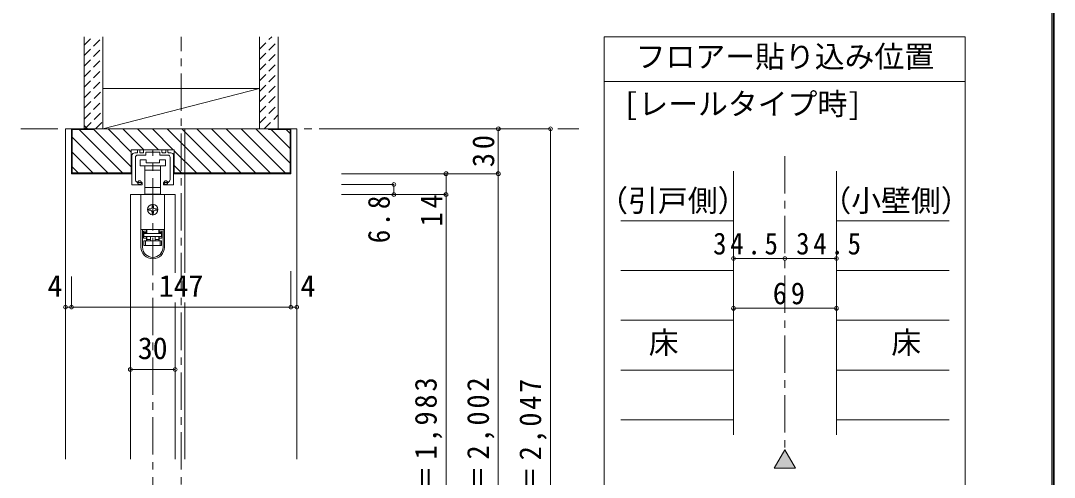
# Model space of a CAD drawing. Units: millimetres, scale not verified. Extents: x -957 to 993, y -705 to 708.
# Drawn here: x 300 to 993, y -219 to 87 of the extents above; entities that cross this region are included whole.
import ezdxf
from ezdxf.enums import TextEntityAlignment as Align

# ---------------------------------------------------------------- set-up
doc = ezdxf.new("R2010")
doc.units = ezdxf.units.MM
doc.header["$LTSCALE"] = 5
doc.header["$PDMODE"] = 32
doc.header["$PDSIZE"] = 2.5
doc.linetypes.add('CHAIN1', pattern=[8, 5, -1, 1, -1])
doc.linetypes.add('DASHED1', pattern=[1.8, 1.2, -0.6])
doc.layers.add('0-B_寸法', color=7, linetype='Continuous', lineweight=9)
doc.layers.add('F-1_枠', color=6, linetype='Continuous', lineweight=9)
doc.styles.add('ＭＳ ゴシック', font='')
doc.styles.get('ＭＳ ゴシック').set_extended_font_data('MS Gothic')

# ---------------------------------------------------------------- blocks, each defined once
blk = doc.blocks.new('01')
at = {"layer": '0-B_寸法'}
for p, q in [((-10.15, 6.02), (-10.15, 7.42)), ((-8.95, 7.72), (-9.85, 7.72)), ((-8.65, 6.02), (-8.65, 7.42)), ((-6.15, 7.42), (-6.15, 6.02)), ((-5.85, 7.72), (5.85, 7.72)), ((6.15, 7.42), (6.15, 6.02)), ((8.65, 6.02), (8.65, 7.42)), ((8.95, 7.72), (9.85, 7.72)), ((10.15, 6.02), (10.15, 7.42)), ((-14, 3.72), (-14, -15.48)), ((-12, 5.72), (-10.45, 5.72)), ((-11.65, 2.72), (-11.65, -12.157)), ((-10.15, 4.22), (-4.95, 4.22)), ((-6.45, 5.72), (-8.35, 5.72)), ((-4.65, 4.52), (-4.65, 5.92)), ((-4.35, 6.22), (-0.3, 6.22)), ((0, 6.52), (-0.3, 6.22)), ((0, 6.52), (0.3, 6.22)), ((4.35, 6.22), (0.3, 6.22)), ((4.65, 4.52), (4.65, 5.92)), ((10.15, 4.22), (4.95, 4.22)), ((6.45, 5.72), (8.35, 5.72)), ((12, 5.72), (10.45, 5.72)), ((11.65, 2.72), (11.65, -12.157)), ((14, 3.72), (14, -15.48)), ((-13.7, -15.78), (-7.45, -15.78)), ((-7.15, -15.48), (-7.15, -14.405)), ((7.15, -15.48), (7.15, -14.405)), ((13.7, -15.78), (7.45, -15.78))]:
    blk.add_line(p, q, dxfattribs=at)
for centre, radius, start, end in [((-9.85, 7.42), 0.3, 90, 180), ((-8.95, 7.42), 0.3, 0, 90), ((-5.85, 7.42), 0.3, 90, 180), ((5.85, 7.42), 0.3, 0, 90), ((8.95, 7.42), 0.3, 90, 180), ((9.85, 7.42), 0.3, 0, 90), ((-12, 3.72), 2, 90, 180), ((-10.15, 2.72), 1.5, 90, 180), ((-10.45, 6.02), 0.3, 270, 0), ((-8.35, 6.02), 0.3, 180, 270), ((-6.45, 6.02), 0.3, 270, 0), ((-4.95, 4.52), 0.3, 270, 0), ((-4.35, 5.92), 0.3, 90, 180), ((4.35, 5.92), 0.3, 0, 90), ((4.95, 4.52), 0.3, 180, 270), ((6.45, 6.02), 0.3, 180, 270), ((8.35, 6.02), 0.3, 270, 0), ((10.45, 6.02), 0.3, 180, 270), ((10.15, 2.72), 1.5, 0, 90), ((12, 3.72), 2, 0, 90), ((-9.65, -12.157), 2, 180, 253.54075), ((9.65, -12.157), 2, 286.45925, 0), ((-13.7, -15.48), 0.3, 180, 270), ((-8.8, -9.28), 5, 253.54075, 284.75682), ((-7.45, -14.405), 0.3, 0, 104.75682), ((-7.45, -15.48), 0.3, 270, 0), ((7.45, -14.405), 0.3, 75.24318, 180), ((7.45, -15.48), 0.3, 180, 270), ((8.8, -9.28), 5, 255.24318, 286.45925), ((13.7, -15.48), 0.3, 270, 0)]:
    blk.add_arc(centre, radius, start, end, dxfattribs=at)
for p in [(-8.8, -14.28), (8.8, -14.28)]:
    blk.add_point(p, dxfattribs=at)

msp = doc.modelspace()

# ---------------------------------------------------------------- linework, layer by layer
at = {"layer": '0-B_寸法', "linetype": 'DASHED1'}
for p, q in [((342.73, 70.511), (348.276, 76.058)), ((342.73, 63.44), (355.347, 76.058)), ((460.23, 67.803), (468.484, 76.058)), ((460.23, 60.732), (471.904, 72.407)), ((342.73, 56.369), (355.23, 68.869)), ((460.23, 53.661), (472.73, 66.161)), ((342.73, 49.298), (355.23, 61.798)), ((460.23, 46.59), (472.73, 59.09)), ((342.73, 42.227), (355.23, 54.727)), ((460.23, 39.519), (472.73, 52.019)), ((342.73, 35.156), (355.23, 47.656)), ((460.23, 32.448), (472.73, 44.948)), ((343.051, 28.407), (355.23, 40.585)), ((460.23, 25.377), (472.73, 37.877)), ((342.702, 20.986), (355.23, 33.514)), ((460.23, 18.306), (472.73, 30.806)), ((343.194, 14.407), (355.23, 26.443)), ((463.402, 14.407), (472.73, 23.735)), ((344.987, 14.407), (342.73, 16.664)), ((350.265, 14.407), (355.23, 19.372))]:
    msp.add_line(p, q, dxfattribs=at)
at = {"layer": '0-B_寸法'}
for p, q in [((342.73, 14.407), (342.73, 76.058)), ((355.23, 14.407), (355.23, 76.058)), ((460.23, 14.407), (460.23, 76.058)), ((472.73, 14.407), (472.73, 76.058)), ((691.218, 76.058), (691.218, -474.581)), ((933.095, 76.058), (691.218, 76.058)), ((933.095, 76.058), (933.095, -474.581)), ((933.095, 46.058), (691.218, 46.058)), ((355.23, 41.407), (460.23, 41.407)), ((355.23, 14.407), (460.23, 41.407)), ((330.23, 14.407), (334.23, 14.407)), ((330.23, -206.593), (330.23, 14.407)), ((334.23, -15.593), (334.23, 14.407)), ((334.23, 14.407), (481.23, 14.407)), ((334.73, -15.093), (334.73, 13.907)), ((349.23, 13.907), (334.73, 13.907)), ((339.464, 13.907), (368.464, -15.093)), ((349.23, 13.907), (349.23, 14.407)), ((374.33, -11.06), (349.23, 14.04)), ((460.23, 14.407), (355.23, 14.407)), ((374.33, -1.161), (358.763, 14.407)), ((382.662, 0.407), (368.662, 14.407)), ((392.562, 0.407), (378.562, 14.407)), ((402.461, 0.407), (388.461, 14.407)), ((427.861, -15.093), (398.361, 14.407)), ((437.76, -15.093), (408.26, 14.407)), ((410.23, 14.407), (410.23, -81.898)), ((418.16, 14.407), (447.66, -15.093)), ((457.559, -15.093), (428.059, 14.407)), ((467.459, -15.093), (437.959, 14.407)), ((477.358, -15.093), (447.858, 14.407)), ((480.73, -8.566), (457.758, 14.407)), ((466.23, 14.407), (466.23, 13.907)), ((466.23, 13.907), (480.73, 13.907)), ((480.73, 1.334), (468.157, 13.907)), ((480.73, 11.233), (478.057, 13.907)), ((480.73, -15.093), (480.73, 13.907)), ((481.23, -15.593), (481.23, 14.407)), ((485.23, 14.407), (481.23, 14.407)), ((485.23, 14.407), (485.23, -206.593)), ((655.23, 14.407), (515.23, 14.407)), ((620.23, 14.407), (620.23, -15.593)), ((655.23, 14.407), (655.23, -431.593)), ((358.564, -15.093), (334.73, 8.741)), ((374.33, 0.407), (403.13, 0.407)), ((374.33, -15.593), (374.33, 0.407)), ((403.13, -15.593), (403.13, 0.407)), ((348.665, -15.093), (334.73, -1.159)), ((380.23, -10.293), (380.23, -6.293)), ((380.23, -6.293), (384.23, -6.293)), ((384.23, -6.293), (384.23, -8.293)), ((393.23, -6.293), (397.23, -6.293)), ((393.23, -8.293), (393.23, -6.293)), ((397.23, -6.293), (397.23, -10.293)), ((417.961, -15.093), (403.13, -0.262)), ((338.765, -15.093), (334.73, -11.058)), ((388.73, -10.293), (380.23, -10.293)), ((383.48, -13.293), (383.48, -10.293)), ((388.73, -13.293), (383.48, -13.293)), ((383.48, -24.893), (383.48, -13.293)), ((384.23, -8.293), (393.23, -8.293)), ((397.23, -10.293), (388.73, -10.293)), ((393.98, -13.293), (388.73, -13.293)), ((393.98, -10.293), (393.98, -13.293)), ((393.98, -13.293), (393.98, -24.893)), ((408.062, -15.093), (403.13, -10.162)), ((777.787, -13.825), (777.787, -190.332)), ((846.787, -13.825), (846.787, -190.332)), ((334.23, -15.593), (374.33, -15.593)), ((334.73, -15.093), (374.33, -15.093)), ((403.13, -15.093), (480.73, -15.093)), ((403.13, -15.593), (481.23, -15.593)), ((620.23, -15.593), (515.23, -15.593)), ((585.23, -15.593), (585.23, -29.593)), ((620.23, -443.593), (620.23, -15.593)), ((383.48, -29.293), (383.48, -24.893)), ((383.48, -24.893), (388.73, -24.893)), ((388.73, -24.893), (393.98, -24.893)), ((393.98, -24.893), (393.98, -29.293)), ((550.23, -22.793), (515.23, -22.793)), ((550.23, -22.793), (550.23, -29.593)), ((373.73, -29.593), (403.73, -29.593)), ((373.73, -29.593), (373.73, -206.593)), ((380.83, -29.593), (380.83, -52.893)), ((380.83, -29.593), (396.63, -29.593)), ((384.73, -29.293), (383.48, -29.293)), ((384.73, -29.593), (384.73, -29.293)), ((393.98, -29.293), (392.73, -29.293)), ((396.63, -29.593), (396.63, -52.893)), ((403.73, -29.593), (403.73, -81.898)), ((585.23, -29.593), (515.23, -29.593)), ((585.23, -29.593), (585.23, -423.594)), ((386.23, -39.093), (387.23, -39.093)), ((387.23, -40.093), (386.23, -40.093)), ((388.23, -38.093), (388.23, -37.093)), ((388.23, -42.093), (388.23, -41.093)), ((389.23, -37.093), (389.23, -38.093)), ((389.23, -41.093), (389.23, -42.093)), ((390.23, -39.093), (391.23, -39.093)), ((391.23, -40.093), (390.23, -40.093)), ((702.287, -47.127), (777.787, -47.127)), ((846.787, -47.127), (922.287, -47.127)), ((380.83, -52.893), (380.83, -52.993)), ((380.83, -52.893), (396.63, -52.893)), ((380.83, -64.693), (380.83, -52.993)), ((381.83, -52.993), (384.53, -52.993)), ((382.63, -58.693), (382.63, -53.993)), ((384.53, -53.993), (382.63, -53.993)), ((382.83, -55.093), (384.73, -55.093)), ((382.83, -55.593), (382.83, -55.093)), ((383.83, -52.893), (383.83, -52.993)), ((384.53, -53.993), (384.53, -52.993)), ((384.73, -52.893), (384.73, -55.093)), ((392.73, -55.093), (392.73, -52.893)), ((392.73, -55.093), (394.63, -55.093)), ((392.93, -52.993), (392.93, -53.993)), ((392.93, -52.993), (395.63, -52.993)), ((394.83, -53.993), (392.93, -53.993)), ((392.93, -53.993), (392.93, -54.993)), ((392.93, -54.993), (394.83, -54.993)), ((393.63, -52.993), (393.63, -52.893)), ((394.63, -55.093), (394.63, -55.593)), ((394.83, -53.993), (394.83, -58.693)), ((395.63, -64.693), (395.63, -52.993)), ((395.63, -52.993), (396.63, -52.993)), ((396.63, -52.893), (396.63, -52.993)), ((396.63, -52.993), (396.63, -64.693)), ((384.53, -57.693), (382.63, -57.693)), ((382.63, -58.693), (384.53, -58.693)), ((382.83, -60.593), (382.83, -63.593)), ((383.83, -60.593), (382.83, -60.593)), ((383.83, -63.593), (383.83, -60.593)), ((393.63, -60.593), (383.83, -60.593)), ((384.53, -58.693), (384.53, -57.693)), ((384.53, -60.593), (384.53, -58.693)), ((384.73, -57.593), (384.73, -59.593)), ((387.23, -57.593), (387.23, -60.593)), ((390.23, -57.593), (390.23, -60.593)), ((392.73, -59.593), (390.23, -59.593)), ((392.73, -59.593), (392.73, -57.593)), ((392.73, -60.593), (392.73, -59.593)), ((392.93, -58.693), (394.83, -58.693)), ((392.93, -58.693), (392.93, -60.593)), ((393.63, -60.593), (393.63, -63.593)), ((394.63, -60.593), (393.63, -60.593)), ((394.63, -63.593), (394.63, -60.593)), ((382.83, -63.593), (383.83, -63.593)), ((383.83, -63.593), (393.63, -63.593)), ((393.63, -63.593), (394.63, -63.593)), ((777.787, -72.387), (812.287, -72.387)), ((812.287, -72.387), (846.787, -72.387)), ((481.23, -104.898), (481.23, -80.839)), ((702.287, -80.428), (777.787, -80.428)), ((846.787, -80.428), (922.287, -80.428)), ((334.23, -104.898), (334.23, -84.339)), ((403.73, -101.898), (403.73, -206.593)), ((410.23, -101.898), (410.23, -206.593)), ((481.23, -104.898), (334.23, -104.898)), ((777.787, -105.689), (846.787, -105.689)), ((702.287, -113.73), (777.787, -113.73)), ((846.787, -113.73), (922.287, -113.73)), ((403.73, -146.593), (373.73, -146.593)), ((702.287, -147.031), (777.787, -147.031)), ((846.787, -147.031), (922.287, -147.031)), ((702.287, -180.332), (777.787, -180.332)), ((846.787, -180.332), (922.287, -180.332)), ((812.287, -200.332), (805.15, -212.694)), ((812.287, -200.332), (819.424, -212.694)), ((819.424, -212.694), (805.15, -212.694))]:
    msp.add_line(p, q, dxfattribs=at)
at = {"layer": '0-B_寸法', "linetype": 'CHAIN1'}
for p, q in [((407.73, -453.593), (407.73, 76.058)), ((300.23, 14.407), (674.23, 14.407)), ((388.73, -443.593), (388.73, 0.407)), ((812.287, -3.825), (812.287, -200.332))]:
    msp.add_line(p, q, dxfattribs=at)
at = {"layer": '0-B_寸法', "color": 4}
for p, q in [((330.23, -104.898), (330.23, -84.339)), ((334.23, -104.898), (334.23, -84.339)), ((481.23, -104.898), (481.23, -84.339)), ((485.23, -104.898), (485.23, -84.339)), ((330.23, -104.898), (334.23, -104.898)), ((481.23, -104.898), (485.23, -104.898))]:
    msp.add_line(p, q, dxfattribs=at)
at = {"layer": '0-B_寸法'}
for points in [[(384.73, -29.293), (392.73, -29.293), (392.73, -29.593)], [(380.83, -52.993), (381.83, -52.993), (381.83, -64.693)], [(382.63, -54.993), (384.53, -54.993), (384.53, -53.993)], [(387.23, -59.593), (384.73, -59.593), (384.73, -60.593)], [(394.83, -57.693), (392.93, -57.693), (392.93, -58.693)]]:
    msp.add_lwpolyline(points, dxfattribs=at)
msp.add_lwpolyline([(382.83, -57.593), (394.63, -57.593), (394.63, -55.593), (382.83, -55.593)], close=True, dxfattribs=at)
msp.add_circle((388.73, -39.593), 3.5, dxfattribs=at)
for centre, radius, start, end in [((386.23, -39.593), 0.5, 90, 180), ((386.23, -39.593), 0.5, 180, 270), ((387.23, -38.093), 1, 270, 0), ((387.23, -41.093), 1, 0, 90), ((388.73, -37.093), 0.5, 90, 180), ((388.73, -37.093), 0.5, 0, 90), ((390.23, -38.093), 1, 180, 270), ((390.23, -41.093), 1, 90, 180), ((391.23, -39.593), 0.5, 0, 90), ((391.23, -39.593), 0.5, 270, 0), ((388.73, -42.093), 0.5, 180, 270), ((388.73, -42.093), 0.5, 270, 0), ((388.73, -64.693), 7.9, 180, 0), ((388.73, -64.693), 6.9, 180, 0)]:
    msp.add_arc(centre, radius, start, end, dxfattribs=at)
for p in [(620.23, 14.407), (655.23, 14.407), (585.23, -15.593), (620.23, -15.593), (550.23, -22.793), (550.23, -29.593), (585.23, -29.593), (777.787, -72.387), (812.287, -72.387), (846.787, -72.387), (330.23, -104.898), (334.23, -104.898), (481.23, -104.898), (485.23, -104.898), (777.787, -105.689), (846.787, -105.689), (373.73, -146.593), (403.73, -146.593)]:
    msp.add_point(p, dxfattribs=at)
at = {"layer": '0-B_寸法', "color": 16}
msp.add_solid([(819.424, -212.694), (812.287, -200.332), (805.15, -212.694)], dxfattribs=at)
at = {"layer": 'F-1_枠'}
for p, q in [((991.115, 707.602), (991.115, -689.065)), ((991.948, 707.602), (991.948, -689.065)), ((992.782, 707.602), (992.782, -689.065))]:
    msp.add_line(p, q, dxfattribs=at)

# ---------------------------------------------------------------- block references
at = {"layer": '0-B_寸法', "xscale": -1}
msp.add_blockref('01', (388.73, -7.313), dxfattribs=at)

# ---------------------------------------------------------------- texts
at = {"layer": '0-B_寸法', "style": 'ＭＳ ゴシック'}
for s, p in [('フロアー貼り込み位置', (712.287, 51.058)), ('[レールタイプ時]', (704.1, 19.368)), ('（引戸側）', (687.186, -45.316)), ('（小壁側）', (836.715, -45.316)), ('4', (318.245, -102.398)), ('147', (392.73, -102.398)), ('4', (487.724, -102.398)), ('床', (721.037, -140.38)), ('床', (883.537, -140.38)), ('30', (378.73, -144.093))]:
    msp.add_text(s, height=14.66, dxfattribs=at).set_placement(p, align=Align.BOTTOM_LEFT)
at = {"layer": '0-B_寸法', "char_height": 14.66, "attachment_point": 7, "rotation": 90, "style": 'ＭＳ ゴシック'}
for s, insert in [('\\T1.27;\\W0.95;30', (617.73, -11.218)), ('\\T1.27;\\W0.9;6.8', (547.73, -62.093)), ('\\T1.27;\\W0.95;14', (582.73, -50.843)), ('\\T1.2;\\W0.95;ＤＨ＝1,983\\~', (582.73, -275.258)), ('\\T1.2;\\W0.95;枠内＝2,002\\~', (617.73, -275.258)), ('\\T1.19;\\W0.95;枠外＝2,047', (652.73, -275.258))]:
    msp.add_mtext(s, dxfattribs=dict(at, insert=insert))
at = {"layer": '0-B_寸法', "char_height": 14.66, "attachment_point": 7, "style": 'ＭＳ ゴシック'}
for s, insert in [('\\T1.28;\\W0.9;34.5', (764.169, -69.887)), ('\\T1.28;\\W0.9;34.5', (819.806, -69.887)), ('\\T1.27;\\W0.95;69', (804.162, -103.189))]:
    msp.add_mtext(s, dxfattribs=dict(at, insert=insert))

doc.saveas('drawing.dxf')
